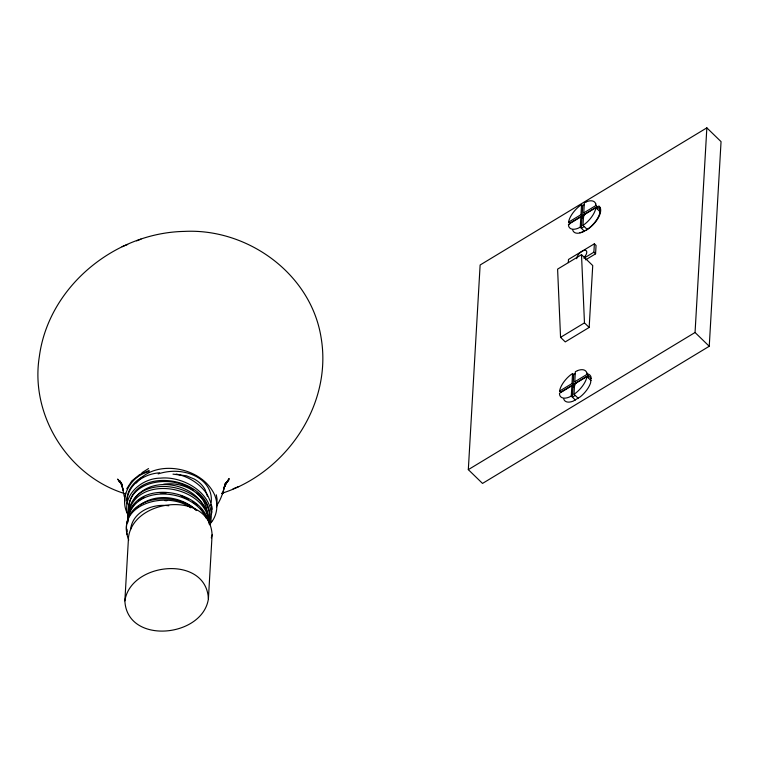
<?xml version="1.0" encoding="UTF-8"?>
<svg xmlns="http://www.w3.org/2000/svg" width="759" height="759" viewBox="0 0 759 759"><rect width="100%" height="100%" fill="white"/><g stroke="black" fill="none" stroke-linecap="round" stroke-linejoin="round"><path stroke-width="1.14" d="M124.865 600.862L128.546 536.869C134.286 497.951 209.92 490.675 212.103 534.839L208.412 598.823C202.681 637.74 127.047 645.027 124.865 600.862C130.595 561.945 206.23 554.658 208.412 598.823M468.322 469.641L480.124 265.005L706.847 127.854L721.05 141.639L709.248 346.275L482.515 483.426L468.322 469.641L695.054 332.489L706.847 127.854M568.311 262.605L568.491 259.455L594.373 243.8L596.052 245.442L595.568 253.829L585.616 259.853M580.255 227.178L580.853 216.884L568.444 224.389L568.643 226.173A17.96 8.548 -45.8 0 0 578.016 228.298L580.255 227.178L584.345 231.153M580.853 216.884L582.428 218.412L582.561 216.201L580.977 214.674L581.555 204.617L579.297 206.23A17.96 8.548 -45.8 0 0 568.984 220.262L568.614 222.15L569.762 223.26L569.487 224.617M571.271 396.065L571.869 385.771L559.459 393.276L559.668 395.059A17.96 8.548 -45.8 0 0 569.041 397.185L571.271 396.065L575.36 400.04M575.474 383.94L573.576 385.088L571.992 383.561L572.571 373.504L570.313 375.117A17.96 8.548 -45.8 0 0 560.009 389.149L559.63 391.037L560.778 392.147L588.178 375.525L588.083 377.716M581.555 204.617L582.703 205.736L581.366 228.26L584.212 226.524M573.017 386.881L573.719 374.623L572.571 373.504M587.191 229.417L582.997 225.338L583.586 215.063L595.853 207.643L600.046 211.714M585.398 214.484L583.756 212.881L584.335 202.843L586.422 201.799M578.206 398.304L574.013 394.225L574.601 383.95L586.868 376.53L591.062 380.601M576.423 383.371L574.772 381.768L575.35 371.73L577.438 370.686M589.164 327.442L592.732 265.565L581.508 254.673L557.599 269.132L560.559 337.347L565.256 341.901L589.164 327.442L584.468 322.879L581.508 254.673M595.568 253.829L593.889 252.197L594.373 243.8M216.647 506.822L217.093 499.213L216.306 494.802M595.853 207.643L595.417 209.807A17.96 8.548 -45.8 0 1 585.113 223.839L582.997 225.338M597.067 208.82L597.162 206.638L569.762 223.26M586.868 376.53L586.441 378.694A17.96 8.548 -45.8 0 1 576.128 392.726L574.013 394.225M125.662 493.179L124.571 497.6L124.903 501.082M127.028 500.105C128.527 483.938 144.457 473.796 159.589 472.81M129.324 512.344L127.635 519.213L127.844 521.31M130.567 529.592C132.427 511.651 152.758 503.34 168.792 505.779M209.209 521.708C217.131 476.159 126.829 461.918 128.641 512.107M209.152 522.837C212.065 511.699 205.632 499.83 196.885 493.103M211.41 514.033L211.922 511.946L211.192 504.289M209.807 524.792C218.687 496.756 185.414 475.599 160.434 478.142C141.221 478.123 120.444 496.433 128.461 516.537M211.287 537.894L212.103 534.839M216.562 505.731C221.315 499.118 223.45 491.111 225.385 483.322L223.99 488.416L226.021 483.075L223.696 488.189L229.133 478.512L225.651 483.853L228.924 479.697L225.859 483.208M210.509 505.266C212.216 499.669 211.306 493.502 208.602 488.379A34.231 26.375 3.3 0 0 196.543 476.671C184.883 470.362 170.642 469.793 158.166 473.92M222.51 493.9L223.877 488.919M126.753 488.749L131.848 480.931L139.514 474.679L149.238 470.409M134.4 499.033C151.013 475.001 193.583 482.743 204.835 508.35M131.335 508.549L134.22 504.128M209.835 524.089L211.742 521.158M136.297 482.99C150.481 464.489 179.01 465.001 197.577 476.301A49.553 38.178 3.3 0 1 212.349 490.646C218.905 500.731 218.459 514.991 209.996 523.871M225.006 484.261L227.757 481.453L226.106 482.914M138.565 500.589L144.096 497.183M136.203 508.207L138.65 506.215M140.273 504.887C156.999 492.525 181.951 496.822 196.723 510.437M582.703 205.736L584.069 204.769M585.692 230.48L589.307 227.909A17.96 8.548 -45.8 0 0 599.619 213.877L599.961 207.966L598.728 206.05M573.719 374.623L575.085 373.656M575.227 395.411L572.381 397.147L572.979 386.853L574.876 385.705M141.98 472.686L148.536 468.569M583.756 212.881L595.976 205.49L595.796 203.924M568.614 222.15L580.977 214.674M582.561 216.201L584.449 215.053M581.963 217.966L583.861 216.818M583.937 258.212L593.889 252.197M560.559 337.347L584.468 322.879M559.63 391.037L571.992 383.561M574.772 381.768L586.992 374.377L586.811 372.811M221.808 493.322C285.602 473.085 332.433 405.372 321.171 338.078C311.275 273.999 247.804 228.117 184.333 231.4C114.865 232.728 48.548 286.589 39.345 356.55C29.838 415.059 68.035 475.865 124.476 493.54M142.929 476.804C133.024 481.604 125.292 492.667 127.085 503.957M149.172 471.576C130.093 475.95 117.588 498.805 128.859 516.111M122.085 246.694L127.683 244.464M136.629 240.878L141.003 239.142M221.941 493.274L224.133 492.401M233.07 488.824L238.677 486.585M163.64 484.233C173.413 482.743 183.612 484.963 192.084 490.001A38.908 29.98 3.3 0 1 203.687 501.263L206.59 508.018L207.235 513.786M172.995 474.138L186.344 475.779L194.209 479.014A30.882 23.795 3.3 0 1 205.091 489.574L207.368 496.187M160.016 492.809L166.23 492.952M164.836 500.627L166.98 500.703M176.183 474.071C188.773 476.472 200.272 483.976 207.406 494.65M181.107 495.75L188.574 499.28M190.813 507.828C167.246 490.248 114.343 503.748 128.755 540.057M193.279 490.323C172.227 473.616 124.201 480.219 128.679 514.289M192.501 501.671L196.998 505.124M196.429 510.57C175.044 489.536 120.159 496.234 127.038 534.336M121.639 483.692L119.04 481.5L121.516 483.701M595.976 205.49L600.132 209.522M695.054 332.489L709.248 346.275M586.992 374.377L591.147 378.409M571.869 385.771L573.443 387.299M121.668 483.673L117.588 479.1L122.36 485.143M200.793 508.995L204.133 513.141M121.763 484.166L120.083 481.595L122.446 486.158L120.159 480.959L123.205 490.2M207.871 495.712L210.623 502.126M208.734 521.888C199.484 486.158 129.381 478.825 127.559 522.069M205.243 515L206.562 518.074M206.41 518.425C193.213 487.534 130.358 482.79 127.36 522.723M123.224 490.248L122.218 486.234L124.305 496.671M211.818 505.978L212.131 509.289M209.56 524.222C210.632 482.06 130.339 469.641 128.252 515.987M209.247 524.184C207.871 483.986 131.743 472.648 128.024 517.002M127.569 520.427L127.768 522.534M126.962 529.222L127.161 531.347M572.732 230.138A17.96 8.548 -45.8 0 0 582.106 232.273L586.47 230.053A17.504 8.33 -45.8 0 0 599.174 206.239M586.384 201.761A17.96 8.548 -45.8 0 1 595.758 203.896M582.978 231.799A17.504 8.33 -45.8 0 1 579.772 232.662M563.747 399.025A17.96 8.548 -45.8 0 0 573.121 401.16L580.331 396.796A17.96 8.548 -45.8 0 0 590.635 382.764L590.976 376.853A17.96 8.548 -45.8 0 0 587.665 373.912M577.409 370.648A17.96 8.548 -45.8 0 1 586.783 372.783M584.364 257.121A6.48 3.083 -45.8 0 0 586.716 251.599A6.48 3.083 -45.8 0 0 582.94 250.774L580.341 252.491A6.48 3.083 -45.8 0 0 576.726 258.715"/></g></svg>
